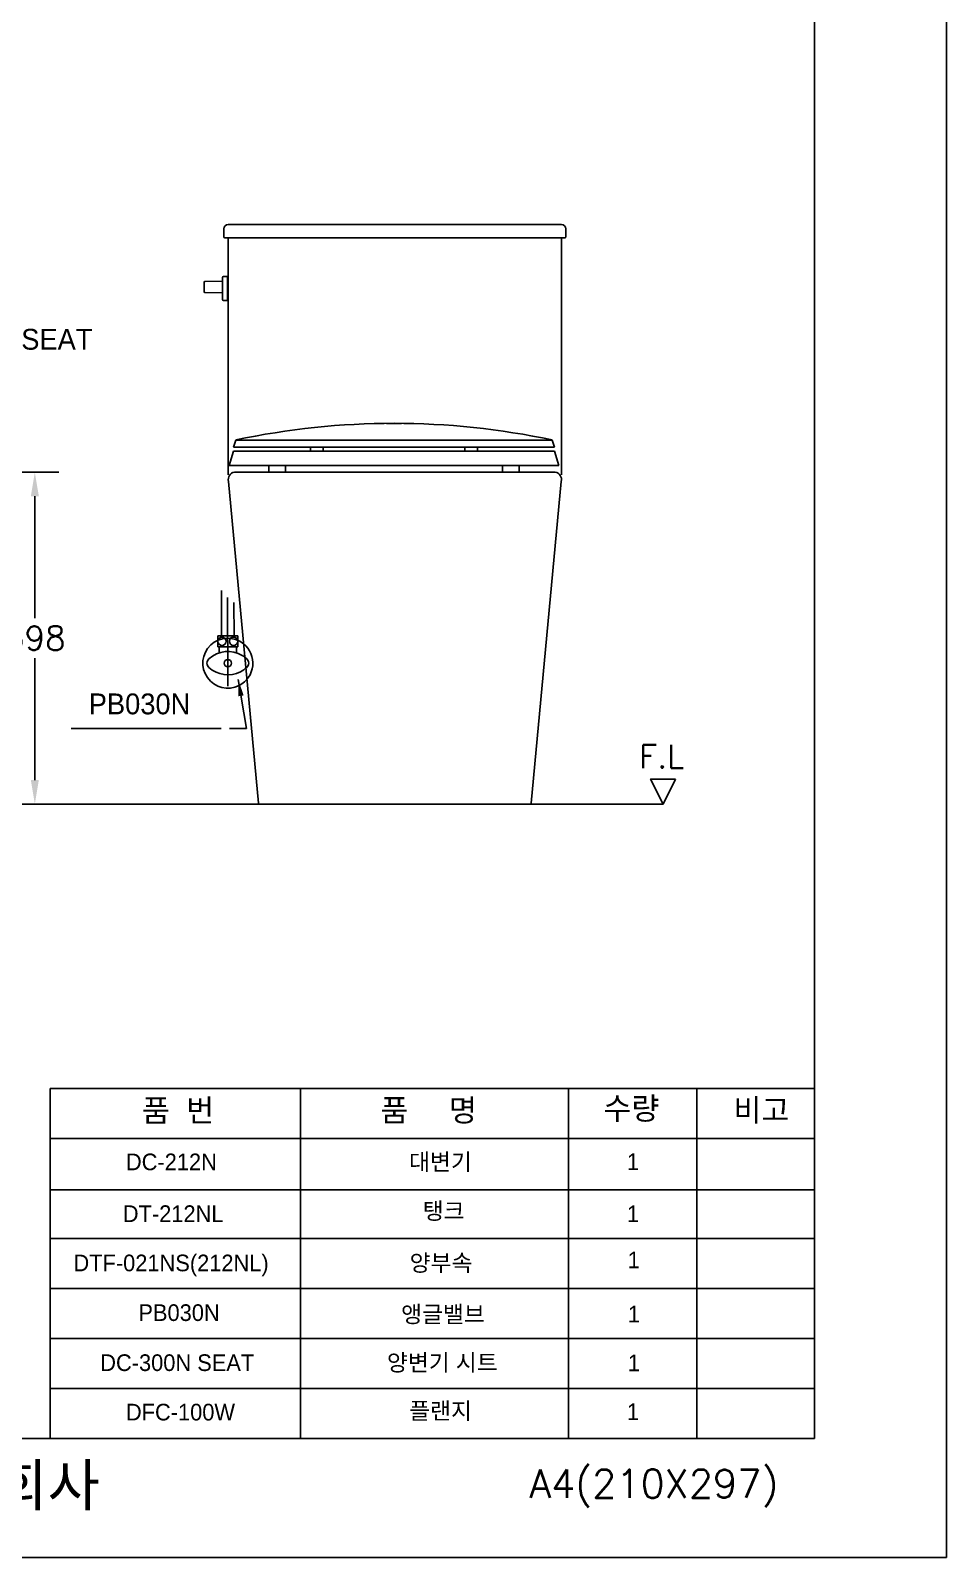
# Model space of a CAD drawing. Extents: x 72016 to 74442, y 58331 to 61762.
# Drawn here: x 73344 to 74442, y 58331 to 60163 of the extents above; entities that cross this region are included whole.
import ezdxf
from ezdxf.lldxf.tags import DXFTag

# ---------------------------------------------------------------- set-up
doc = ezdxf.new("R2010")
doc.units = 0
doc.header["$MEASUREMENT"] = 0
doc.layers.get('0').update_dxf_attribs({"linetype": 'CONTINUOUS'})
doc.layers.get('Defpoints').update_dxf_attribs({"linetype": 'CONTINUOUS'})
doc.layers.add('AM_6', color=2, linetype='CONTINUOUS', lineweight=30)
for name, color, linetype in [('CENTER', 1, 'CONTINUOUS'), ('Dim', 4, 'CONTINUOUS'), ('FAUCET', 4, 'CONTINUOUS'), ('LAYER_02', 7, 'CONTINUOUS'), ('LINE', 7, 'CONTINUOUS'), ('MAIN', 7, 'CONTINUOUS'), ('YA', 7, 'CONTINUOUS')]:
    doc.layers.add(name, color=color, linetype=linetype)
doc.styles.add('h', font='', dxfattribs={"height": 30})
doc.styles.get("Standard").update_dxf_attribs({"font": 'txt.shx', "bigfont": 'ghs.shx'})
doc.styles.add('스타일1', font='txt.shx', dxfattribs={"bigfont": 'ghs.shx'})
doc.styles.get('h').set_extended_font_data('Haansoft Batang')
tags = doc.linetypes.add('Amconstr', pattern=[9999, 9999, 0]).pattern_tags.tags
tags[6:7] = [DXFTag(74, 4), DXFTag(75, 0), DXFTag(340, '0'), DXFTag(46, 1.0), DXFTag(50, 0.0), DXFTag(44, 0.0), DXFTag(45, 0.0)]
tags[4:5] = [DXFTag(74, 4), DXFTag(75, 0), DXFTag(340, '0'), DXFTag(46, 1.0), DXFTag(50, 0.0), DXFTag(44, 0.0), DXFTag(45, 0.0)]
doc.dimstyles.new('SERIM', dxfattribs={"dimscale": 10, "dimtxt": 3, "dimasz": 2, "dimexe": 1, "dimexo": 1.5, "dimgap": 1, "dimtad": 1, "dimtoh": 1, "dimdec": 0, "dimdsep": 46, "dimtxsty": 'h', "dimcen": -0.3, "dimclrt": 2, "dimadec": 0, "dimazin": 0, "dimtfac": 1, "dimtdec": 0, "dimtmove": 1, "dimatfit": 3, "dimfxl": 0, "dimtolj": 1, "dimtzin": 0, "dimarcsym": 0})
doc.dimstyles.get("Standard").update_dxf_attribs({"dimtxt": 0.18, "dimasz": 0.18, "dimexe": 0.18, "dimexo": 0.0625, "dimgap": 0.09, "dimtad": 0, "dimtih": 1, "dimtoh": 1, "dimdec": 4, "dimzin": 0, "dimdsep": 46, "dimtxsty": 'Standard', "dimcen": 0.09, "dimadec": 0, "dimazin": 0, "dimtfac": 1, "dimtdec": 4, "dimtofl": 0, "dimtmove": 0, "dimatfit": 0, "dimfxl": 0, "dimtolj": 1, "dimtzin": 0, "dimarcsym": 0})

# ---------------------------------------------------------------- blocks, each defined once
blk = doc.blocks.new('*D12')
at = {"layer": 'Defpoints', "color": 0}
for p in [(73312.2, 59632.8), (73312.2, 59234.9), (73348.8, 59234.9)]:
    blk.add_point(p, dxfattribs=at)
at = {"layer": 'Dim', "color": 0, "lineweight": -2}
for p, q in [((73322.2, 59632.8), (73377.6, 59632.8)), ((73348.8, 59604), (73348.8, 59457.9)), ((73348.8, 59263.7), (73348.8, 59409.9)), ((73322.2, 59234.9), (73377.6, 59234.9))]:
    blk.add_line(p, q, dxfattribs=at)
at = {"layer": 'Dim', "color": 0}
for points in [[(73344, 59604), (73353.6, 59604), (73348.8, 59632.8)], [(73344, 59263.7), (73353.6, 59263.7), (73348.8, 59234.9)]]:
    blk.add_solid(points, dxfattribs=at)
at = {"layer": 'Dim', "color": 0, "insert": (73348.8, 59433.9), "char_height": 28.8, "attachment_point": 5}
blk.add_mtext('\\A1;398', dxfattribs=at)

msp = doc.modelspace()

# ---------------------------------------------------------------- linework, layer by layer
for p, q in [((73579.9, 59867.4), (73579.9, 59838.9)), ((73579.9, 59865.6), (73580.6, 59865.6)), ((73579.9, 59864.8), (73580.6, 59864.7)), ((73579.9, 59840.8), (73580.6, 59840.7)), ((73579.9, 59840), (73580.6, 59839.9))]:
    msp.add_line(p, q)
at = {"layer": 'CENTER', "color": 0}
msp.add_line((73580, 59482.5), (73580.2, 59376.1), dxfattribs=at)
at = {"layer": 'Dim', "color": 7}
for p, q in [((73575.5, 59924.6), (73575.5, 59914.8)), ((73580.5, 59929.9), (73980.5, 59929.9)), ((73587.5, 59929.9), (73973.5, 59929.9)), ((73985.5, 59924.6), (73985.5, 59914.8)), ((73576.4, 59914), (73984.7, 59914)), ((73573.9, 59866.4), (73573.9, 59839.9)), ((73574.9, 59867.4), (73579.9, 59867.4)), ((73551.9, 59849.2), (73551.9, 59860.7)), ((73574.9, 59838.9), (73579.9, 59838.9))]:
    msp.add_line(p, q, dxfattribs=at)
at = {"layer": 'Dim', "color": 0}
for p, q in [((73580.6, 59914), (73580.7, 59629.6)), ((73980.5, 59914), (73980.3, 59629.6)), ((73770.5, 59691.4), (73788.5, 59691.4)), ((73589.8, 59671.4), (73969.2, 59671.4)), ((73581, 59621.9), (73617.1, 59235.9)), ((73980.1, 59621.9), (73944, 59235.9)), ((73572.4, 59325.6), (73392.4, 59325.6)), ((73367.3, 58893.8), (74283.8, 58893.8)), ((73667.5, 58893.8), (73667.5, 58473.8)), ((73988.7, 58893.8), (73988.7, 58473.8)), ((74142.7, 58893.8), (74142.7, 58473.8)), ((73367.3, 58833.8), (74283.8, 58833.8)), ((73367.3, 58772), (74283.8, 58772)), ((73367.3, 58713.8), (74283.8, 58713.8)), ((73367.3, 58653.8), (74283.8, 58653.8)), ((73367.3, 58593.8), (74283.8, 58593.8))]:
    msp.add_line(p, q, dxfattribs=at)
at = {"layer": 'Dim', "color": 7}
for centre, start, end in [((73574.9, 59866.4), 90, 180), ((73552.9, 59860.7), 90.3164, 180), ((73552.9, 59849.2), 180, 269.6836), ((73574.9, 59839.9), 180, 270)]:
    msp.add_arc(centre, 1, start, end, dxfattribs=at)
at = {"layer": 'Dim', "color": 0}
for centre, start, end in [((73589.9, 59623.9), 101.1912, 192.5992), ((73971.1, 59623.9), 347.4008, 78.8088)]:
    msp.add_arc(centre, 9.18, start, end, dxfattribs=at)
at = {"layer": 'FAUCET', "color": 0}
for p, q in [((73552.9, 59861.7), (73573.9, 59861.8)), ((73552.9, 59848.2), (73573.9, 59848.1))]:
    msp.add_line(p, q, dxfattribs=at)
at = {"layer": 'LINE', "linetype": 'Amconstr'}
for p, q in [((74283.8, 58473.8), (74283.8, 61641.8)), ((73295.3, 58473.8), (73367.3, 58473.8))]:
    msp.add_line(p, q, dxfattribs=at)
at = {"layer": 'MAIN', "color": 7}
for p, q in [((73589.8, 59671.4), (73587, 59662.9)), ((73587, 59662.9), (73972, 59662.9)), ((73679.5, 59662.9), (73679.5, 59657.9)), ((73694.5, 59662.9), (73694.5, 59657.9)), ((73864.5, 59662.9), (73864.5, 59657.9)), ((73879.5, 59662.9), (73879.5, 59657.9)), ((73969.2, 59671.4), (73972, 59662.9)), ((73582, 59640.9), (73587, 59657.9)), ((73587, 59657.9), (73972, 59657.9)), ((73972, 59657.9), (73977, 59640.9)), ((73582, 59640.9), (73977, 59640.9)), ((73779.5, 59632.9), (73588.1, 59632.9)), ((73629.5, 59640.9), (73629.5, 59632.9)), ((73629.5, 59632.9), (73649.5, 59632.9)), ((73649.5, 59640.9), (73649.5, 59632.9)), ((73779.5, 59632.9), (73972.9, 59632.9)), ((73909.5, 59640.9), (73909.5, 59632.9)), ((73909.5, 59632.9), (73929.5, 59632.9)), ((73929.5, 59640.9), (73929.5, 59632.9)), ((73572.7, 59491), (73572.7, 59436.6)), ((73587.3, 59476.6), (73587.7, 59436.6)), ((73592.2, 59436.6), (73568.2, 59436.6)), ((73568.2, 59436.6), (73568.2, 59423.6)), ((73592.2, 59436.6), (73592.2, 59423.6)), ((73592.2, 59423.6), (73568.2, 59423.6)), ((73569.7, 59423.6), (73569.7, 59416.1)), ((73590.7, 59423.6), (73590.7, 59416.1))]:
    msp.add_line(p, q, dxfattribs=at)
msp.add_lwpolyline([(72615.2, 60126), (72615.2, 59234.9), (74102.2, 59234.9)], dxfattribs=at)
at = {"layer": 'MAIN', "color": 0}
msp.add_lwpolyline([(74117.2, 59264.9), (74087.2, 59264.9), (74102.2, 59234.9), (74117.2, 59264.9)], dxfattribs=at)
at = {"layer": 'MAIN', "color": 7}
for centre, radius in [((73573.2, 59430), 5), ((73587.1, 59430.2), 5), ((73580.2, 59403.8), 4.5)]:
    msp.add_circle(centre, radius, dxfattribs=at)
at = {"layer": 'MAIN', "color": 0}
for centre, radius, start, end in [((73580.7, 59924.7), 5.18, 92.0028, 181.6363), ((73980.3, 59924.7), 5.18, 358.3637, 87.9972), ((73576.4, 59914.9), 0.869, 185.5587, 268.702), ((73984.7, 59914.9), 0.869, 271.298, 354.4413)]:
    msp.add_arc(centre, radius, start, end, dxfattribs=at)
at = {"layer": 'MAIN', "color": 7}
for centre, radius, start, end in [((73779.5, 58782.2), 909.3, 77.9601, 102.0399), ((73580.2, 59403.8), 30, 51.2114, 297.1005), ((73580.2, 59403.8), 30, 297.1005, 51.2114), ((73562.2, 59403.8), 7, 132.501, 227.499), ((73580.2, 59384.2), 33.6, 58.9741, 132.501), ((73580.2, 59384.2), 33.6, 47.499, 58.9741), ((73598.2, 59403.8), 7, 312.501, 47.499), ((73580.2, 59423.5), 33.6, 227.499, 297.1391), ((73580.2, 59423.5), 33.6, 297.1391, 312.501)]:
    msp.add_arc(centre, radius, start, end, dxfattribs=at)
at = {"layer": 'YA', "color": 7}
for p, q in [((73367.3, 58473.8), (73367.3, 58893.8)), ((73367.3, 58533.8), (74283.8, 58533.8)), ((73367.3, 58473.8), (74283.8, 58473.8))]:
    msp.add_line(p, q, dxfattribs=at)
at = {"layer": 'YA', "color": 0}
msp.add_lwpolyline([(72016.4, 58331.3), (74441.9, 58331.3), (74441.9, 61761.6), (72016.4, 61761.6)], close=True, dxfattribs=at)

# ---------------------------------------------------------------- texts
at = {"layer": 'AM_6', "color": 0, "char_height": 25, "attachment_point": 4, "style": 'h'}
for s, insert in [('{\\fGulim|b0|i0|c129|p50;DC-300N SEAT}', (73187.1, 59792.1)), ('{\\fGulim|b0|i0|c129|p50;PB030N}', (73413.4, 59354.8))]:
    msp.add_mtext(s, dxfattribs=dict(at, insert=insert))
at = {"layer": 'Dim', "color": 0, "attachment_point": 1, "style": '스타일1'}
for s, insert, char_height in [('{\\fGulim|b0|i0|c129|p50;품  번}', (73477.2, 58880.8), 26.746), ('{\\fGulim|b0|i0|c129|p50;품     명}', (73763.1, 58881), 26.746), ('{\\fGulim|b0|i0|c129|p50;수량}', (74030.5, 58883.2), 26.746), ('{\\fGulim|b0|i0|c129|p50;비고}', (74186.5, 58881.2), 26.746), ('{\\fGulim|b0|i0|c129|p50;1\\P}', (74058.8, 58816), 20), ('{\\fGulim|b0|i0|c129|p50;1\\P}', (74058.8, 58753.5), 20), ('{\\fGulim|b0|i0|c129|p50;1\\P}', (74059.7, 58698.1), 20), ('{\\fGulim|b0|i0|c129|p50;1\\P}', (74059.8, 58633.1), 20), ('{\\fGulim|b0|i0|c129|p50;1\\P}', (74059.8, 58574.6), 20), ('{\\fGulim|b0|i0|c129|p50;1\\P}', (74058.8, 58516.1), 20)]:
    msp.add_mtext(s, dxfattribs=dict(at, insert=insert, char_height=char_height))
for s, insert, char_height, width in [('{\\fGulim|b0|i0|c129|p50;DC-212N}', (73458, 58815.7), 20, 147), ('{\\fGulim|b0|i0|c129|p50;대변기}', (73797.5, 58815.7), 20, 147), ('{\\fGulim|b0|i0|c129|p50;DT-212NL}', (73454.3, 58753.6), 20, 147), ('{\\fGulim|b0|i0|c129|p50;탱크}', (73813.9, 58756.9), 20, 147), ('{\\fGulim|b0|i0|c129|p50;DTF-021NS(212NL)}', (73395.1, 58694.5), 20, 147), ('{\\fGulim|b0|i0|c129|p50;양부속}', (73798.2, 58694.6), 20, 290), ('{\\fGulim|b0|i0|c129|p50;PB030N }', (73473, 58634.9), 20, 220.877), ('{\\fGulim|b0|i0|c129|p50;앵글밸브}', (73788, 58633), 20, 315), ('{\\fGulim|b0|i0|c129|p50;DC-300N SEAT}', (73427.2, 58574.9), 20, 220.877), ('{\\fGulim|b0|i0|c129|p50;양변기 시트}', (73771, 58575), 20, 212), ('{\\fGulim|b0|i0|c129|p50;DFC-100W}', (73458, 58515.6), 20, 147), ('{\\fGulim|b0|i0|c129|p50;플랜지}', (73797.6, 58517.2), 20, 212), ('{\\fGulim|b0|i0|c129|p50;       대림통상주식회사\\P}', (72797.7, 58443), 50, 1090)]:
    msp.add_mtext(s, dxfattribs=dict(at, insert=insert, char_height=char_height, width=width))
at = {"layer": 'LAYER_02', "color": 0}
msp.add_text('F.L', height=27.99, dxfattribs=at).set_placement((74073.5, 59278.1))
at = {"layer": 'YA', "color": 7}
msp.add_text('A4(210X297)', height=33.819, dxfattribs=at).set_placement((73941.7, 58402.9))

# ---------------------------------------------------------------- dimensions: what is measured, and where the dimension line sits
at = {"layer": 'Dim', "color": 0}
dim = msp.add_linear_dim(base=(73348.8, 59234.9), p1=(73312.2, 59632.8), p2=(73312.2, 59234.9), angle=90, dimstyle='Standard', override={"dimscale": 160, "dimgap": 0.06, "dimdec": 0, "dimatfit": 3}, dxfattribs=at)
dim.commit()
dim.dimension.update_dxf_attribs({"geometry": '*D12', "text_midpoint": (73348.8, 59433.9)})

# ---------------------------------------------------------------- leaders
msp.add_leader([(73592.6, 59384.4), (73602.4, 59325.6), (73582.4, 59325.6)], dimstyle='SERIM', override={"dimse1": 1}, dxfattribs=at)

doc.saveas('drawing.dxf')
